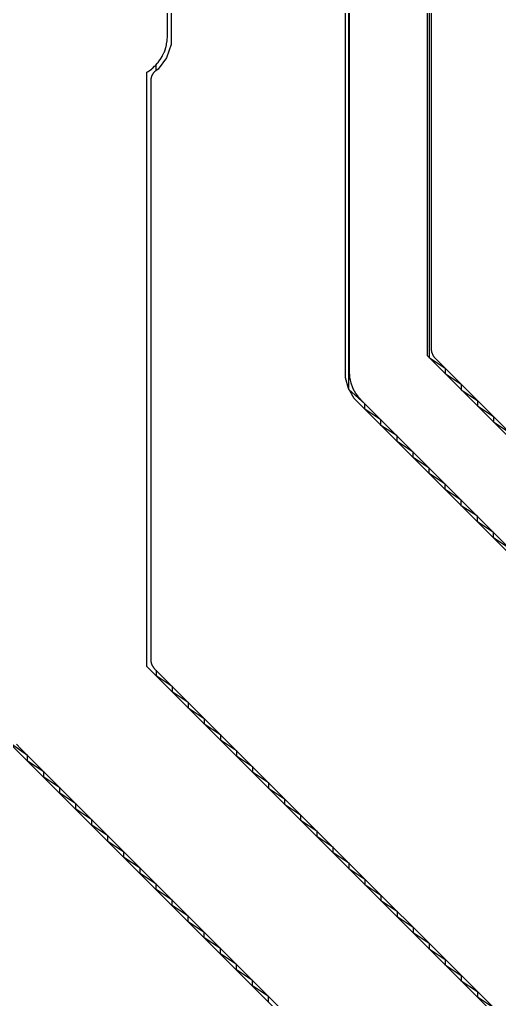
# Model space of a CAD drawing. Header units: metres. Extents: x 141.3 to 191.2, y -114.6 to -61.8.
# Drawn here: x 180.97 to 184.78, y -95.92 to -88.15 of the extents above; entities that cross this region are included whole.
import ezdxf

# ---------------------------------------------------------------- set-up
doc = ezdxf.new("R2010")
doc.units = ezdxf.units.M

msp = doc.modelspace()

# ---------------------------------------------------------------- linework, layer by layer
for points in [[(184.22, -85.5986), (184.22, -90.8314), (184.3475, -90.916), (184.3475, -90.9589), (184.475, -91.0435), (184.475, -91.0864), (184.6025, -91.171), (184.6025, -91.2139), (184.73, -91.2985), (184.73, -91.3414), (184.8575, -91.426)], [(187.2883, -93.8998), (184.2061, -90.8175), (184.2061, -85.852)], [(184.2365, -85.891), (184.2365, -90.765), (184.2365, -90.7671), (184.2366, -90.7692), (184.2367, -90.7712), (184.2369, -90.7733), (184.2371, -90.7754), (184.2374, -90.7775), (184.2378, -90.7795), (184.2381, -90.7816), (184.2386, -90.7836), (184.239, -90.7856), (184.2396, -90.7877), (184.2402, -90.7897), (184.2408, -90.7916), (184.2415, -90.7936), (184.2422, -90.7956), (184.243, -90.7975), (184.2463, -90.8056), (184.2472, -90.8076), (184.248, -90.8095), (184.2489, -90.8113), (184.2499, -90.8132), (184.2509, -90.815), (184.252, -90.8168), (184.2531, -90.8186), (184.2542, -90.8203), (184.2554, -90.8221), (184.2566, -90.8238), (184.2579, -90.8254), (184.2592, -90.827), (184.2605, -90.8286), (184.2619, -90.8302), (184.2633, -90.8317), (184.2648, -90.8332), (187.2479, -93.8164)], [(184.8575, -92.3461), (184.73, -92.2615), (184.73, -92.2186), (184.6025, -92.134), (184.6025, -92.0911), (184.475, -92.0065), (184.475, -91.9636), (184.3475, -91.879), (184.3475, -91.8361), (184.22, -91.7515), (184.22, -91.7086), (184.0925, -91.624), (184.0925, -91.5811), (183.965, -91.4965), (183.965, -91.4536), (183.8375, -91.369), (183.8375, -91.3261), (183.71, -91.2415), (183.71, -91.1986), (183.5825, -91.084), (183.5825, -85.9771)], [(183.5859, -85.9805), (183.5859, -90.946), (183.5859, -90.9481), (183.586, -90.9502), (183.5871, -90.9722), (183.5872, -90.9743), (183.5874, -90.9764), (183.5876, -90.9785), (183.5879, -90.9805), (183.5911, -91.0024), (183.5915, -91.0044), (183.5918, -91.0065), (183.5923, -91.0085), (183.5928, -91.0106), (183.5981, -91.032), (183.5987, -91.034), (183.5992, -91.036), (183.5999, -91.038), (183.6005, -91.04), (183.608, -91.0608), (183.6087, -91.0627), (183.6095, -91.0647), (183.6103, -91.0666), (183.6112, -91.0685), (183.6206, -91.0885), (183.6215, -91.0903), (183.6225, -91.0922), (183.6235, -91.094), (183.6246, -91.0958), (183.6359, -91.1148), (183.637, -91.1165), (183.6382, -91.1183), (183.6393, -91.12), (183.6406, -91.1217), (183.6537, -91.1394), (183.655, -91.1411), (183.6563, -91.1427), (183.6576, -91.1443), (183.659, -91.1459), (183.6738, -91.1623), (183.6753, -91.1638), (183.6767, -91.1653), (186.8498, -94.3383)], [(186.7664, -94.2979), (183.6235, -91.1551), (183.5787, -91.0774), (183.5555, -90.9908), (183.5555, -86.033)], [(182.1725, -86.9297), (182.1725, -88.3303), (182.171, -88.3464), (182.1338, -88.4527), (182.0684, -88.5414), (182.0492, -88.5555), (182.0492, -88.5555), (182.0475, -88.5568), (182.0459, -88.5581), (182.0442, -88.5595), (182.0429, -88.5606), (182.0413, -88.562), (182.0398, -88.5634), (182.0383, -88.5649), (182.0368, -88.5664), (182.0354, -88.5679), (182.034, -88.5695), (182.0327, -88.5711), (182.0314, -88.5727), (182.0301, -88.5744), (182.0289, -88.5761), (182.0277, -88.5778), (182.0266, -88.5795), (182.0255, -88.5813), (182.0244, -88.5831), (182.0234, -88.5849), (182.0224, -88.5868), (182.0215, -88.5887), (182.0207, -88.5906), (182.0198, -88.5925), (182.0165, -88.6006), (182.0157, -88.6026), (182.015, -88.6045), (182.0143, -88.6065), (182.0137, -88.6085), (182.0131, -88.6105), (182.0125, -88.6125), (182.0121, -88.6145), (182.0116, -88.6166), (182.0113, -88.6186), (182.0109, -88.6207), (182.0106, -88.6228), (182.0104, -88.6248), (182.0102, -88.6269), (182.0101, -88.629), (182.01, -88.6311), (182.01, -88.6332), (182.01, -93.2296), (182.01, -93.2317), (182.0101, -93.2337), (182.0102, -93.2358), (182.0104, -93.2379), (182.0106, -93.24), (182.0109, -93.242), (182.0113, -93.2441), (182.0116, -93.2462), (182.0121, -93.2482), (182.0125, -93.2502), (182.0131, -93.2522), (182.0137, -93.2543), (182.0143, -93.2562), (182.015, -93.2582), (182.0157, -93.2602), (182.0165, -93.2621), (182.0198, -93.2702), (182.0207, -93.2722), (182.0215, -93.2741), (182.0224, -93.2759), (182.0234, -93.2778), (182.0244, -93.2796), (182.0255, -93.2814), (182.0266, -93.2832), (182.0277, -93.2849), (182.0289, -93.2867), (182.0301, -93.2883), (182.0314, -93.29), (182.0327, -93.2916), (182.034, -93.2932), (182.0354, -93.2948), (182.0368, -93.2963), (182.0383, -93.2978), (185.9791, -97.2386)], [(187.5905, -98.8929), (181.9798, -93.2821), (181.9798, -88.5667), (181.9896, -88.5608), (181.9914, -88.5597), (181.9931, -88.5585), (181.9948, -88.5574), (181.9965, -88.5561), (182.0162, -88.5415), (182.0179, -88.5403), (182.0195, -88.539), (182.0211, -88.5376), (182.0227, -88.5362), (182.0409, -88.5198), (182.0424, -88.5183), (182.0439, -88.5169), (182.0453, -88.5154), (182.0468, -88.5139), (182.0632, -88.4957), (182.0646, -88.4941), (182.066, -88.4925), (182.0673, -88.4909), (182.0685, -88.4892), (182.0831, -88.4695), (182.0844, -88.4678), (182.0855, -88.4661), (182.0867, -88.4644), (182.0878, -88.4626), (182.1004, -88.4415), (182.1014, -88.4397), (182.1024, -88.4379), (182.1034, -88.4361), (182.1043, -88.4342), (182.1148, -88.412), (182.1157, -88.4101), (182.1165, -88.4082), (182.1173, -88.4063), (182.118, -88.4043), (182.1263, -88.3812), (182.1263, -88.3812), (182.1269, -88.3794), (182.1275, -88.3773), (182.1281, -88.3753), (182.1287, -88.3732), (182.1346, -88.3494), (182.1351, -88.3474), (182.1356, -88.3454), (182.1359, -88.3433), (182.1363, -88.3412), (182.1399, -88.317), (182.1402, -88.3149), (182.1404, -88.3128), (182.1406, -88.3108), (182.1407, -88.3087), (182.1419, -88.2842), (182.142, -88.2821), (182.142, -88.28), (182.142, -86.98)], [(182.0525, -88.5531), (182.0525, -88.5075)], [(182.0525, -93.3121), (182.0525, -93.3548), (182.18, -93.4396), (182.18, -93.4823), (182.3075, -93.5671), (182.3075, -93.6098), (182.435, -93.6946), (182.435, -93.7373), (182.5625, -93.8221), (182.5625, -93.8648), (182.69, -93.9496), (182.69, -93.9923), (182.8175, -94.0771), (182.8175, -94.1198), (182.945, -94.2046), (182.945, -94.2473), (183.0725, -94.3321), (183.0725, -94.3748), (183.2, -94.4596), (183.2, -94.5023), (183.3275, -94.5871), (183.3275, -94.6298), (183.455, -94.7146), (183.455, -94.7573), (183.5825, -94.8421), (183.5825, -94.8848), (183.71, -94.9696), (183.71, -95.0123), (183.8375, -95.0971), (183.8375, -95.1398), (183.965, -95.2246), (183.965, -95.2673), (184.0925, -95.3521), (184.0925, -95.3948), (184.22, -95.4796), (184.22, -95.5223), (184.3475, -95.6071), (184.3475, -95.6498), (184.475, -95.7346), (184.475, -95.7773), (184.6025, -95.8621), (184.6025, -95.9048), (184.73, -95.9896)], [(182.945, -95.9454), (182.945, -95.9027), (182.8175, -95.8179), (182.8175, -95.7752), (182.69, -95.6904), (182.69, -95.6477), (182.5625, -95.5629), (182.5625, -95.5202), (182.435, -95.4354), (182.435, -95.3927), (182.3075, -95.3079), (182.3075, -95.2652), (182.18, -95.1804), (182.18, -95.1377), (182.0525, -95.0529), (182.0525, -95.0102), (181.925, -94.9254), (181.925, -94.8827), (181.7975, -94.7979), (181.7975, -94.7552), (181.67, -94.6704), (181.67, -94.6277), (181.5425, -94.5429), (181.5425, -94.5002), (181.415, -94.4154), (181.415, -94.3727), (181.2875, -94.2879), (181.2875, -94.2452), (181.16, -94.1604), (181.16, -94.1177), (181.0325, -94.0329), (181.0325, -93.9902), (180.905, -93.8998)], [(186.6982, -99.6987), (180.9164, -93.9169)], [(180.9448, -93.8989), (180.9778, -93.9353), (180.9792, -93.9368), (180.9807, -93.9383), (186.7629, -99.7205)]]:
    msp.add_lwpolyline(points)

doc.saveas('drawing.dxf')
